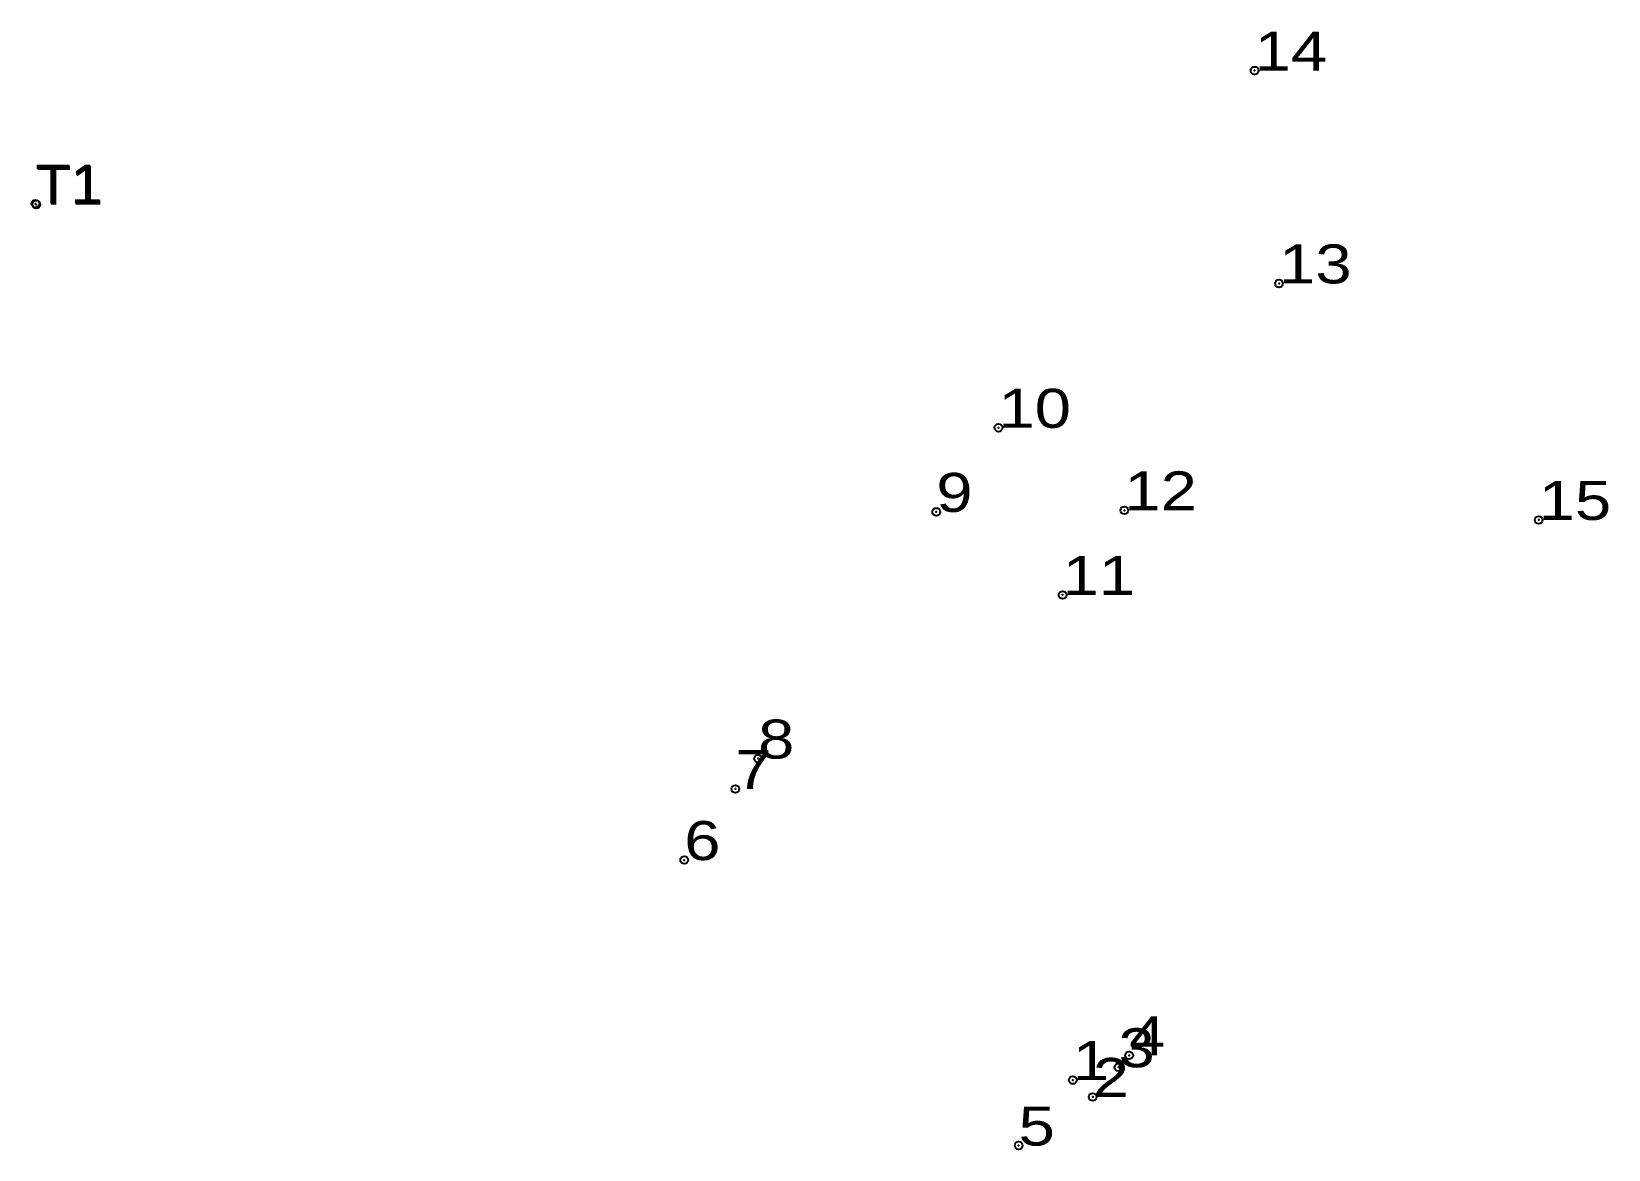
# Model space of a CAD drawing. Header units: metres. Extents: x 549704 to 552120, y 1838238 to 1841082.
# Drawn here: x 551923.3 to 551996.1, y 1840562.9 to 1840614.4 of the extents above.
import ezdxf

# ---------------------------------------------------------------- set-up
doc = ezdxf.new("R2010")
doc.units = ezdxf.units.M
doc.header["$LTSCALE"] = 0.72
doc.header["$PDMODE"] = 32
doc.header["$PDSIZE"] = 0.36
doc.layers.add('12', color=7, linetype='Continuous')
doc.layers.add('7', color=7, linetype='Continuous')

msp = doc.modelspace()

# ---------------------------------------------------------------- linework, layer by layer
at = {"layer": '7'}
for p in [(551979.78, 1840612.62), (551923.52, 1840606.48), (551923.56, 1840606.44), (551980.91, 1840602.8), (551967.96, 1840596.14), (551965.09, 1840592.26), (551973.77, 1840592.33), (551992.89, 1840591.89), (551970.92, 1840588.43), (551956.87, 1840580.88), (551955.82, 1840579.48), (551953.46, 1840576.2), (551973.5, 1840566.64), (551973.99, 1840567.19), (551971.39, 1840566.05), (551972.31, 1840565.27), (551968.89, 1840563.03)]:
    msp.add_point(p, dxfattribs=at)

# ---------------------------------------------------------------- texts
at = {"layer": '12'}
for s, width, p in [('14', 1.25, (551979.78, 1840612.62)), ('T1', 1.1, (551923.52, 1840606.48)), ('T1', 1.1, (551923.56, 1840606.44)), ('13', 1.25, (551980.91, 1840602.8)), ('10', 1.25, (551967.96, 1840596.14)), ('9', 1.25, (551965.09, 1840592.26)), ('12', 1.25, (551973.77, 1840592.33)), ('15', 1.25, (551992.89, 1840591.89)), ('11', 1.25, (551970.92, 1840588.43)), ('8', 1.25, (551956.87, 1840580.88)), ('7', 1.25, (551955.82, 1840579.48)), ('6', 1.25, (551953.46, 1840576.2)), ('4', 1.25, (551973.99, 1840567.19)), ('3', 1.25, (551973.5, 1840566.64)), ('1', 1.25, (551971.39, 1840566.05)), ('2', 1.25, (551972.31, 1840565.27)), ('5', 1.25, (551968.89, 1840563.03))]:
    msp.add_text(s, height=1.8, dxfattribs=dict(at, width=width)).set_placement(p)

doc.saveas('drawing.dxf')
